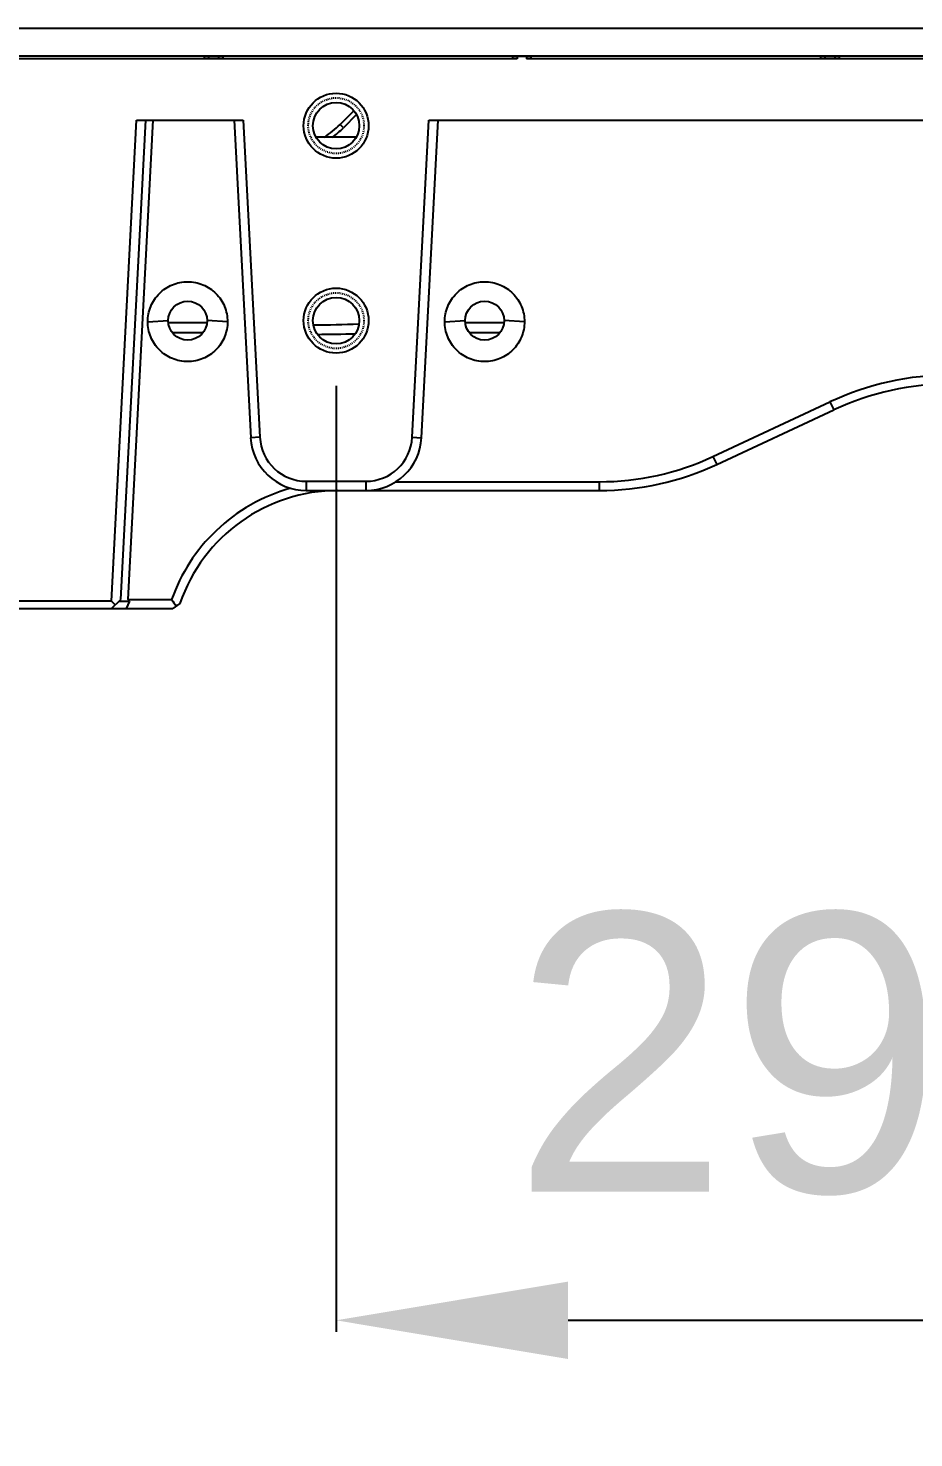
# Model space of a CAD drawing. Header units: millimetres. Extents: x -1070 to 42146, y 1440 to 12921.
# Drawn here: x 732.3 to 827.8, y 2319.8 to 2471.6 of the extents above; entities that cross this region are included whole.
import ezdxf

# ---------------------------------------------------------------- set-up
doc = ezdxf.new("R2010")
doc.units = ezdxf.units.MM
doc.linetypes.add('HIDDEN', pattern=[0.2, 0.1, -0.1])
for name, color, linetype in [('06___PRT_ALL_SURFS', 7, 'Continuous'), ('DIM', 4, 'Continuous'), ('DW-PLUS-500X750实线CONTINUOUS', 7, 'Continuous'), ('DW-PLUS-500X750隐藏线HIDDEN', 7, 'Continuous')]:
    doc.layers.add(name, color=color, linetype=linetype)
doc.styles.get("Standard").update_dxf_attribs({"font": 'arial.ttf'})
doc.dimstyles.new('ISO-200', dxfattribs={"dimtxt": 30, "dimasz": 25, "dimexe": 1.25, "dimexo": 5, "dimgap": 5, "dimtad": 1, "dimtoh": 1, "dimdec": 1, "dimdsep": 46, "dimtxsty": 'Standard', "dimcen": 2.5, "dimadec": 0, "dimazin": 0, "dimtfac": 1, "dimtdec": 1, "dimtmove": 0, "dimatfit": 3, "dimfxl": 1, "dimarcsym": 0})

# ---------------------------------------------------------------- blocks, each defined once
blk = doc.blocks.new('*D49')
at = {"layer": 'Defpoints', "color": 0, "transparency": 16777216}
for p in [(715.52, 2445.13), (1105.52, 2445.13), (1105.52, 2259.48)]:
    blk.add_point(p, dxfattribs=at)
at = {"layer": 'DIM', "color": 0, "lineweight": -2, "transparency": 16777216}
for p, q in [((715.52, 2440.13), (715.52, 2258.23)), ((1105.52, 2440.13), (1105.52, 2258.23)), ((740.52, 2259.48), (1080.52, 2259.48))]:
    blk.add_line(p, q, dxfattribs=at)
at = {"layer": 'DIM', "color": 0, "transparency": 16777216}
for points in [[(740.52, 2263.64), (740.52, 2255.31), (715.52, 2259.48)], [(1080.52, 2263.64), (1080.52, 2255.31), (1105.52, 2259.48)]]:
    blk.add_solid(points, dxfattribs=at)
at = {"layer": 'DIM', "color": 0, "lineweight": -3, "transparency": 16777216, "insert": (900.03, 2303.32), "char_height": 30, "attachment_point": 2}
blk.add_mtext('390 [1\'-3 3/8"]', dxfattribs=at)
blk = doc.blocks.new('*D50')
at = {"layer": 'Defpoints', "color": 0, "transparency": 16777216}
for p in [(765.52, 2438.13), (1055.52, 2438.13), (1055.52, 2332.46)]:
    blk.add_point(p, dxfattribs=at)
at = {"layer": 'DIM', "color": 0, "lineweight": -2, "transparency": 16777216}
for p, q in [((765.52, 2433.13), (765.52, 2331.21)), ((1055.52, 2433.13), (1055.52, 2331.21)), ((790.52, 2332.46), (1030.52, 2332.46))]:
    blk.add_line(p, q, dxfattribs=at)
at = {"layer": 'DIM', "color": 0, "transparency": 16777216}
for points in [[(790.52, 2336.63), (790.52, 2328.29), (765.52, 2332.46)], [(1030.52, 2336.63), (1030.52, 2328.29), (1055.52, 2332.46)]]:
    blk.add_solid(points, dxfattribs=at)
at = {"layer": 'DIM', "color": 0, "lineweight": -3, "transparency": 16777216, "insert": (902.61, 2376.3), "char_height": 30, "attachment_point": 2}
blk.add_mtext('290 [11 3/8"]', dxfattribs=at)

msp = doc.modelspace()

# ---------------------------------------------------------------- linework, layer by layer
at = {"color": 1, "lineweight": -3}
msp.add_lwpolyline([(660.622, 2471.634), (1160.622, 2471.634), (1160.622, 2468.634), (660.622, 2468.634)], close=True, dxfattribs=at)
at = {"layer": '06___PRT_ALL_SURFS', "color": 7, "linetype": 'Continuous', "lineweight": -3}
msp.add_line((818.733, 2431.378), (819.156, 2430.524), dxfattribs=at)
for centre, radius, start, end in [((831.829, 2403.305), 30.977, 89.99042, 115.00958), ((831.834, 2403.334), 30, 90, 115)]:
    msp.add_arc(centre, radius, start, end, dxfattribs=at)
at = {"layer": 'DW-PLUS-500X750实线CONTINUOUS', "color": 7, "lineweight": -3}
for p, q in [((785.022, 2468.334), (662.022, 2468.334)), ((751.318, 2468.634), (751.318, 2468.334)), ((751.318, 2468.634), (753.318, 2468.634)), ((751.787, 2468.634), (751.787, 2468.334)), ((752.85, 2468.634), (752.85, 2468.334)), ((753.318, 2468.634), (753.318, 2468.334)), ((784.522, 2468.634), (784.522, 2468.334)), ((784.522, 2468.634), (786.522, 2468.634)), ((785.022, 2468.634), (785.022, 2468.334)), ((786.022, 2468.634), (786.022, 2468.334)), ((909.022, 2468.334), (786.022, 2468.334)), ((786.522, 2468.634), (786.522, 2468.334)), ((817.725, 2468.634), (817.725, 2468.334)), ((817.725, 2468.634), (819.725, 2468.634)), ((818.193, 2468.634), (818.193, 2468.334)), ((819.256, 2468.634), (819.256, 2468.334)), ((819.725, 2468.634), (819.725, 2468.334)), ((767.431, 2462.744), (765.95, 2461.263)), ((741.305, 2409.934), (744.02, 2461.734)), ((742.315, 2410.082), (745.022, 2461.734)), ((743.116, 2410.082), (745.823, 2461.734)), ((744.02, 2461.734), (755.523, 2461.734)), ((754.522, 2461.734), (756.315, 2427.52)), ((755.523, 2461.734), (757.313, 2427.573)), ((766.304, 2460.91), (765.95, 2461.263)), ((767.715, 2462.321), (766.304, 2460.91)), ((773.73, 2427.573), (775.52, 2461.734)), ((774.728, 2427.52), (776.522, 2461.734)), ((775.52, 2461.734), (898.023, 2461.734)), ((763.336, 2459.934), (767.707, 2459.934)), ((745.222, 2440.019), (747.422, 2440.134)), ((747.458, 2439.927), (751.584, 2439.927)), ((753.821, 2440.019), (751.621, 2440.134)), ((777.222, 2440.019), (779.422, 2440.134)), ((779.458, 2439.927), (783.584, 2439.927)), ((785.821, 2440.019), (783.621, 2440.134)), ((747.876, 2438.857), (751.165, 2438.857)), ((779.876, 2438.857), (783.165, 2438.857)), ((806.127, 2425.499), (818.733, 2431.378)), ((818.733, 2431.378), (819.156, 2430.524)), ((806.549, 2424.645), (819.156, 2430.524)), ((757.313, 2427.573), (756.315, 2427.52)), ((773.73, 2427.573), (774.728, 2427.52)), ((806.127, 2425.499), (806.549, 2424.645)), ((762.306, 2422.834), (762.306, 2421.834)), ((762.306, 2422.834), (768.737, 2422.834)), ((762.306, 2421.834), (793.871, 2421.834)), ((768.737, 2422.834), (768.737, 2421.834)), ((771.973, 2422.782), (793.871, 2422.782)), ((793.871, 2422.782), (793.871, 2421.834)), ((741.305, 2409.934), (722.386, 2409.934)), ((741.71, 2409.508), (741.305, 2409.934)), ((741.316, 2409.134), (742.315, 2410.082)), ((742.157, 2409.932), (743.258, 2409.932)), ((743.258, 2409.932), (742.884, 2409.134)), ((743.258, 2409.932), (743.116, 2410.082)), ((743.116, 2410.082), (747.798, 2410.082)), ((748.697, 2409.675), (747.941, 2409.134)), ((722.289, 2409.134), (747.941, 2409.134))]:
    msp.add_line(p, q, dxfattribs=at)
for centre, radius in [((765.522, 2461.134), 3.5), ((765.522, 2461.134), 2.5), ((765.522, 2440.134), 3.5), ((749.522, 2440.134), 2.1), ((765.522, 2440.134), 2.5), ((781.522, 2440.134), 2.1)]:
    msp.add_circle(centre, radius, dxfattribs=at)
for centre, radius, start, end in [((758.879, 2468.334), 10, 302.45648, 315), ((758.879, 2468.334), 10.5, 306.2237, 315), ((761.194, 2637.437), 197.771, 270.5365, 271.96926), ((761.641, 2663.444), 224.795, 270.47085, 271.51353), ((831.829, 2403.305), 30.977, 89.99042, 115.00958), ((831.834, 2403.334), 30, 90, 115), ((762.306, 2427.834), 6, 183, 270), ((762.306, 2427.834), 5, 183, 270), ((768.737, 2427.834), 5, 270, 357), ((768.737, 2427.834), 6, 270, 357), ((793.875, 2451.763), 28.981, 269.99156, 295.00844), ((793.871, 2451.834), 30, 270, 295), ((765.724, 2403.834), 18, 90, 161.06665), ((765.721, 2403.787), 18.994, 105.61869, 133.74433), ((765.721, 2403.784), 18.997, 133.73636, 160.63721), ((799.924, 2447.007), 63.879, 215.31273, 216.07861)]:
    msp.add_arc(centre, radius, start, end, dxfattribs=at)
for points in [[(745.222, 2440.019), (745.222, 2440.578), (745.446, 2441.709), (746.401, 2443.138), (747.833, 2444.095), (749.521, 2444.431), (751.21, 2444.096), (752.641, 2443.137), (753.596, 2441.708), (753.821, 2440.578), (753.822, 2440.019)], [(777.222, 2440.019), (777.222, 2440.578), (777.446, 2441.709), (778.401, 2443.138), (779.833, 2444.095), (781.521, 2444.431), (783.21, 2444.096), (784.641, 2443.137), (785.596, 2441.708), (785.821, 2440.578), (785.822, 2440.019)], [(753.822, 2440.019), (753.821, 2439.46), (753.598, 2438.33), (752.642, 2436.9), (751.21, 2435.943), (749.522, 2435.608), (747.833, 2435.942), (746.402, 2436.901), (745.447, 2438.33), (745.222, 2439.46), (745.222, 2440.019)], [(785.822, 2440.019), (785.821, 2439.46), (785.598, 2438.33), (784.642, 2436.9), (783.21, 2435.943), (781.522, 2435.608), (779.833, 2435.942), (778.402, 2436.901), (777.447, 2438.33), (777.222, 2439.46), (777.222, 2440.019)]]:
    msp.add_open_spline(points, degree=3, knots=[0, 0, 0, 0, 0.1249725, 0.249957, 0.374972, 0.4999851, 0.6250306, 0.7500649, 0.8750596, 1, 1, 1, 1], dxfattribs=at)
at = {"layer": 'DW-PLUS-500X750隐藏线HIDDEN', "color": 5, "linetype": 'HIDDEN', "lineweight": -3}
for centre in [(765.522, 2461.134), (765.522, 2440.134)]:
    msp.add_circle(centre, 3, dxfattribs=at)

# ---------------------------------------------------------------- dimensions: what is measured, and where the dimension line sits
at = {"layer": 'DIM', "color": 7, "lineweight": -3}
for base, p1, p2, picture, middle in [((1105.522, 2259.477), (715.522, 2445.134), (1105.522, 2445.134), '*D49', (900.028, 2259.477)), ((1055.522, 2332.459), (765.522, 2438.134), (1055.522, 2438.134), '*D50', (902.606, 2332.459))]:
    dim = msp.add_linear_dim(base=base, p1=p1, p2=p2, dimstyle='ISO-200', dxfattribs=at)
    dim.commit()
    dim.dimension.update_dxf_attribs({"geometry": picture, "text_midpoint": middle, "dimtype": 160})

doc.saveas('drawing.dxf')
